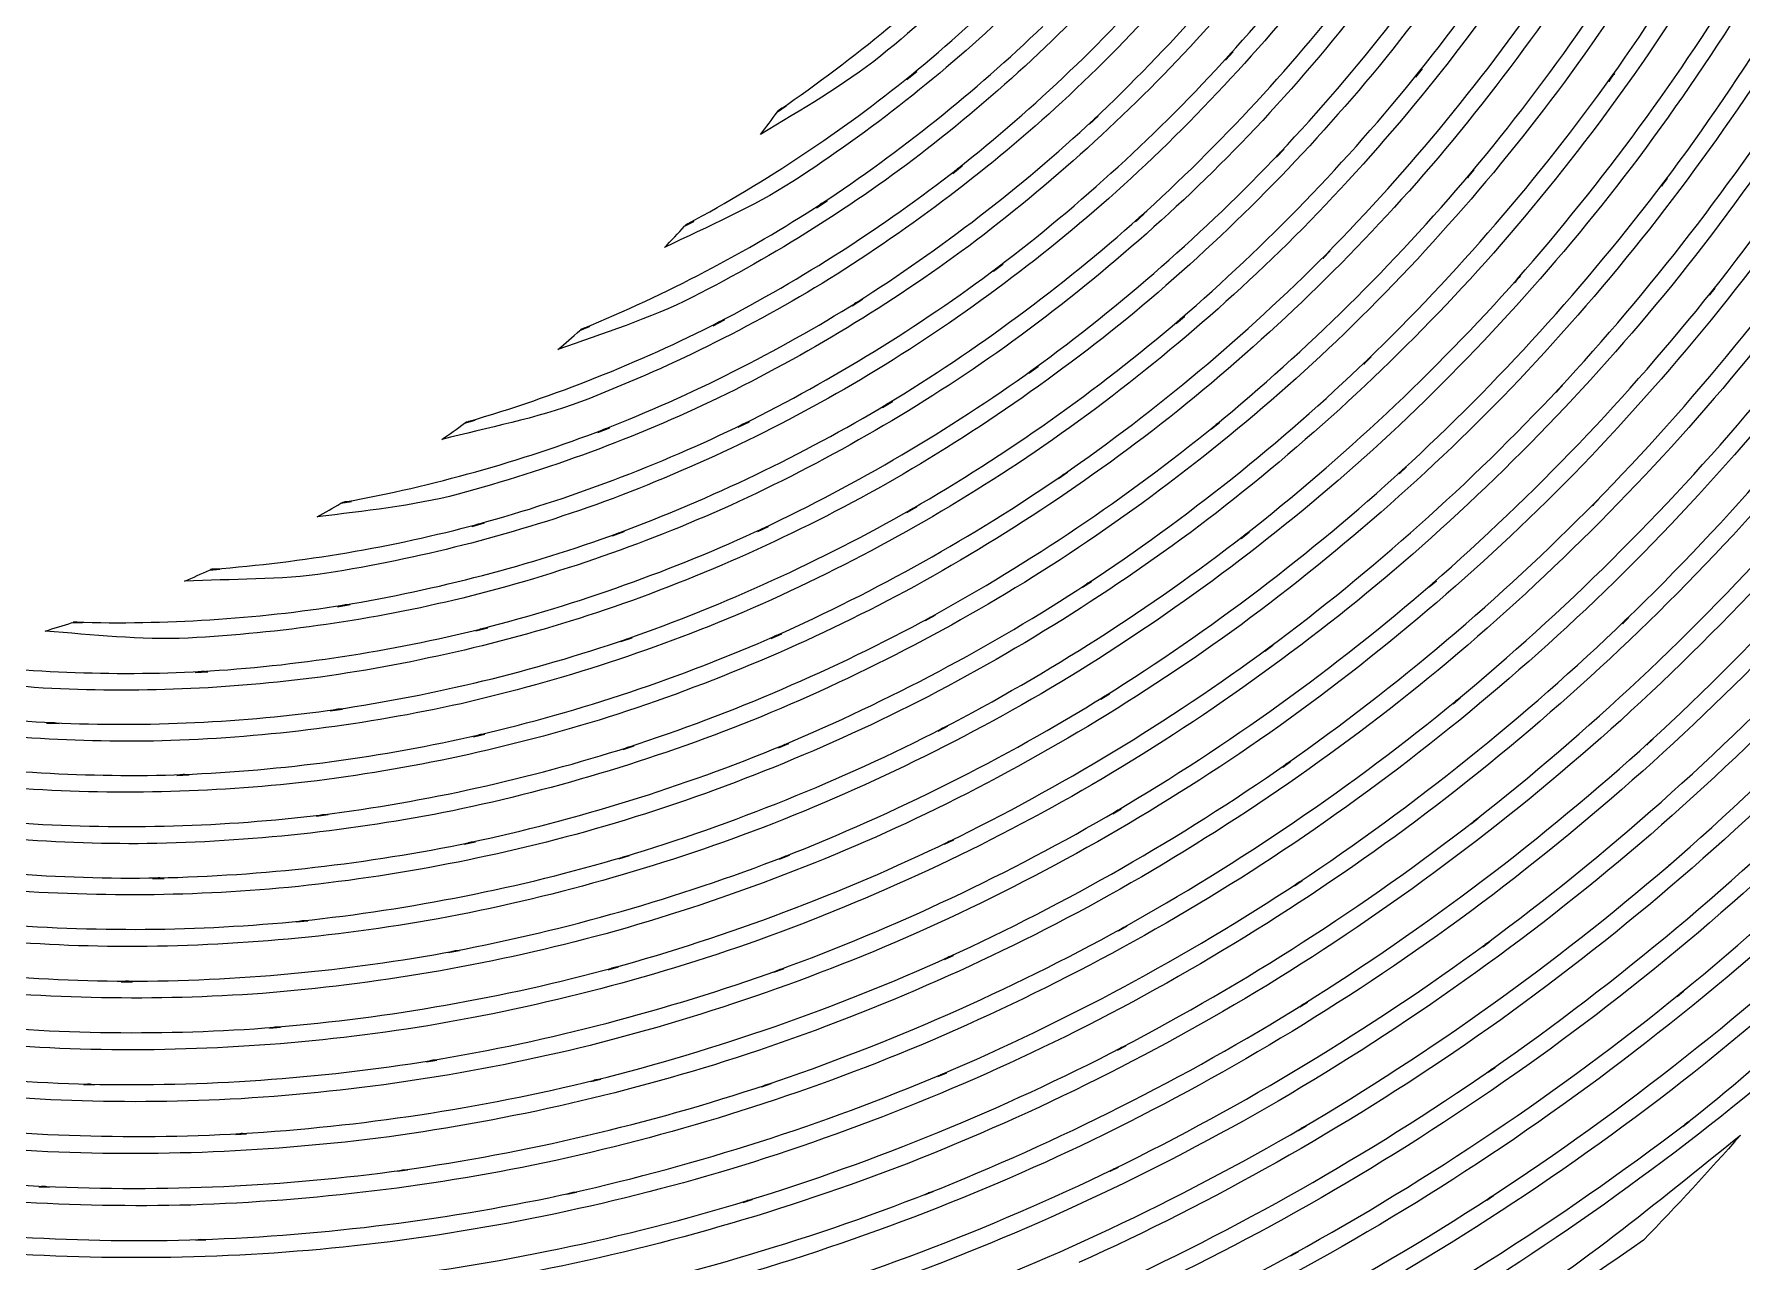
# Model space of a CAD drawing. Extents: x 1 to 151, y 102 to 252.
# Drawn here: x 86.25 to 129.41, y 127.18 to 158.2 of the extents above; entities that cross this region are included whole.
import ezdxf

# ---------------------------------------------------------------- set-up
doc = ezdxf.new("R2010")
doc.units = 0
doc.layers.add('Ebene_1', color=7, linetype='CONTINUOUS')

msp = doc.modelspace()

# ---------------------------------------------------------------- linework, layer by layer
at = {"layer": 'Ebene_1', "color": 7}
for p, q in [((116.357931, 157.542766), (116.551423, 157.756423)), ((116.444013, 157.658319), (116.444013, 157.658319)), ((108.303277, 157.054569), (108.553385, 157.258533)), ((108.41922, 157.169348), (108.41922, 157.169348)), ((121.165439, 157.117388), (121.333342, 157.326782)), ((121.239501, 157.229838), (121.239501, 157.229838)), ((126.044684, 157.005325), (126.190096, 157.209289)), ((126.108667, 157.114674), (126.108667, 157.114674)), ((105.031704, 156.234448), (105.255834, 156.386062)), ((112.920395, 155.92346), (113.139092, 156.128201)), ((113.021213, 156.037463), (113.021213, 156.037463)), ((117.649187, 155.094417), (117.839968, 155.296055)), ((117.734882, 155.203767), (117.734882, 155.203767)), ((109.46192, 154.682998), (109.705823, 154.87533)), ((109.577086, 154.792738), (109.577086, 154.792738)), ((122.473757, 154.572098), (122.640883, 154.770246)), ((122.547432, 154.677958), (122.547432, 154.677958)), ((127.379371, 154.361931), (127.524782, 154.555426)), ((127.444127, 154.466628), (127.444127, 154.466628)), ((106.017015, 153.814794), (106.287288, 153.992003)), ((106.145754, 153.917941), (106.145754, 153.917941)), ((114.078649, 153.458825), (114.293469, 153.651157)), ((102.687279, 153.346762), (102.916835, 153.469295)), ((114.176366, 153.564686), (114.176366, 153.564686)), ((110.491048, 152.207897), (110.729911, 152.388596)), ((118.815197, 152.532844), (119.004038, 152.723623)), ((118.900892, 152.637152), (118.900892, 152.637152)), ((110.603112, 152.310654), (110.603112, 152.310654)), ((123.656441, 151.912032), (123.822405, 152.099323)), ((123.730504, 152.012852), (123.730504, 152.012852)), ((106.921284, 151.335426), (107.184577, 151.501)), ((128.586484, 151.601433), (128.732282, 151.784846)), ((128.65124, 151.700311), (128.65124, 151.700311)), ((107.045369, 151.430814), (107.045369, 151.430814)), ((115.106613, 150.888333), (115.318331, 151.069806)), ((100.035742, 150.711124), (100.285077, 150.812331)), ((103.405032, 150.832494), (103.691978, 150.979845)), ((103.541914, 150.920128), (103.541914, 150.920128)), ((115.203941, 150.988764), (115.203941, 150.988764)), ((111.385621, 149.635465), (111.618667, 149.804529)), ((119.850528, 149.864632), (120.037043, 150.044557)), ((119.936612, 149.964289), (119.936612, 149.964289)), ((111.496134, 149.732406), (111.496134, 149.732406)), ((107.686344, 148.766484), (107.942656, 148.921202)), ((124.706895, 149.143392), (124.872085, 149.320598)), ((124.781347, 149.239556), (124.781347, 149.239556)), ((107.808877, 148.856833), (107.808877, 148.856833)), ((97.125954, 148.369025), (97.390411, 148.445027)), ((100.494857, 148.139079), (100.795763, 148.255796)), ((100.640656, 148.212368), (100.640656, 148.212368)), ((104.044457, 148.271695), (104.324034, 148.408963)), ((104.177459, 148.353513), (104.177459, 148.353513)), ((115.99886, 148.219347), (116.20709, 148.389574)), ((116.094637, 148.313962), (116.094637, 148.313962)), ((120.748591, 147.095605), (120.933169, 147.264669)), ((120.833512, 147.189056), (120.833512, 147.189056)), ((112.139049, 146.971906), (112.367829, 147.129727)), ((112.246072, 147.061481), (112.246072, 147.061481)), ((93.999406, 146.346444), (94.264639, 146.393751)), ((125.61892, 146.271605), (125.78333, 146.438731)), ((125.692982, 146.36234), (125.692982, 146.36234)), ((108.30638, 146.114171), (108.556875, 146.258419)), ((108.426586, 146.199093), (108.426586, 146.199093)), ((97.320225, 145.764795), (97.631213, 145.849327)), ((97.473006, 145.822572), (97.473006, 145.822572)), ((100.864009, 145.525544), (101.155608, 145.632567)), ((101.004767, 145.593016), (101.004767, 145.593016)), ((104.537304, 145.636833), (104.808354, 145.763632)), ((104.667206, 145.713222), (104.667206, 145.713222)), ((116.749572, 145.457684), (116.953925, 145.617058)), ((116.845352, 145.547646), (116.845352, 145.547646)), ((90.682466, 144.661605), (90.940717, 144.680217)), ((112.747063, 144.224205), (112.971579, 144.371556)), ((112.852536, 144.30835), (112.852536, 144.30835)), ((121.503958, 144.232348), (121.686983, 144.391332)), ((121.587716, 144.319983), (121.587716, 144.319983)), ((93.914098, 143.734845), (94.232065, 143.786418)), ((94.071918, 143.776336), (94.071918, 143.776336)), ((87.207318, 143.331959), (87.457037, 143.323426)), ((108.777515, 143.386632), (109.022194, 143.520024)), ((108.893455, 143.464574), (108.893455, 143.464574)), ((126.387857, 143.303651), (126.551107, 143.461084)), ((126.462696, 143.390122), (126.462696, 143.390122)), ((97.41329, 143.126831), (97.714971, 143.202833)), ((97.560251, 143.179178), (97.560251, 143.179178)), ((101.078055, 142.853457), (101.361122, 142.951172)), ((101.214937, 142.915887), (101.214937, 142.915887)), ((104.8766, 142.934499), (105.140668, 143.051216)), ((105.002623, 143.005072), (105.002623, 143.005072)), ((117.353322, 142.609939), (117.55496, 142.75923)), ((117.447936, 142.694474), (117.447936, 142.694474)), ((90.314091, 142.072885), (90.636709, 142.090724)), ((90.474625, 142.097314), (90.474625, 142.097314)), ((93.731462, 141.101923), (94.03857, 141.146127)), ((93.883853, 141.138761), (93.883853, 141.138761)), ((113.205401, 141.398952), (113.425265, 141.535831)), ((113.308935, 141.477667), (113.308935, 141.477667)), ((122.111198, 141.281069), (122.291897, 141.429971)), ((122.194567, 141.363664), (122.194567, 141.363664)), ((86.560914, 140.795588), (86.882758, 140.779689)), ((86.722998, 140.803344), (86.722998, 140.803344)), ((109.095482, 140.590461), (109.333958, 140.713383)), ((97.34737, 140.446986), (97.638969, 140.514846)), ((97.491229, 140.49507), (97.491229, 140.49507)), ((105.060399, 140.172449), (105.317487, 140.279473)), ((109.208709, 140.662973), (109.208709, 140.662973)), ((127.006343, 140.245738), (127.168816, 140.393863)), ((127.080792, 140.327167), (127.080792, 140.327167)), ((101.133506, 140.130572), (101.408043, 140.218983)), ((101.266121, 140.187572), (101.266121, 140.187572)), ((105.183709, 140.237982), (105.183709, 140.237982)), ((89.857689, 139.473311), (90.167903, 139.484944)), ((90.01202, 139.493861), (90.01202, 139.493861)), ((117.805457, 139.683479), (118.003605, 139.822297)), ((117.898519, 139.762194), (117.898519, 139.762194)), ((113.507857, 138.503897), (113.723843, 138.630696)), ((113.608677, 138.576409), (113.608677, 138.576409)), ((93.385186, 138.443794), (93.682215, 138.480631)), ((93.532537, 138.476365), (93.532537, 138.476365)), ((122.565271, 138.249135), (122.744417, 138.38873)), ((122.648252, 138.32669), (122.648252, 138.32669)), ((97.117811, 137.733409), (97.400494, 137.792736)), ((97.256243, 137.77645), (97.256243, 137.77645)), ((109.25524, 137.73302), (109.489062, 137.846249)), ((109.365366, 137.799716), (109.365366, 137.799716)), ((101.027645, 137.364645), (101.294429, 137.444137)), ((101.157158, 137.416605), (101.157158, 137.416605)), ((105.084441, 137.358439), (105.334549, 137.45577)), ((105.20465, 137.418545), (105.20465, 137.418545)), ((89.235326, 136.865592), (89.534682, 136.871019)), ((89.38423, 136.882654), (89.38423, 136.882654)), ((127.470495, 137.105231), (127.632195, 137.244439)), ((127.54456, 137.18162), (127.54456, 137.18162)), ((118.100933, 136.684893), (118.295978, 136.814018)), ((118.192834, 136.758568), (118.192834, 136.758568)), ((92.87295, 135.768605), (93.160673, 135.798463)), ((93.017198, 135.797292), (93.017198, 135.797299)), ((113.651331, 135.545638), (113.863052, 135.663131)), ((113.752149, 135.614274), (113.752149, 135.614274)), ((122.860746, 135.143526), (123.038342, 135.273817)), ((122.941791, 135.215651), (122.941791, 135.215651)), ((96.723068, 134.993462), (96.996829, 135.044648)), ((96.857234, 135.031852), (96.857234, 135.031852)), ((109.254077, 134.821682), (109.482083, 134.925602)), ((109.363816, 134.884501), (109.363816, 134.884501)), ((88.446614, 134.258649), (88.73511, 134.258267)), ((88.592415, 134.272226), (88.592415, 134.272219)), ((100.756598, 134.563431), (101.016013, 134.634393)), ((100.883397, 134.611127), (100.883397, 134.611127)), ((104.944846, 134.499838), (105.188362, 134.587859)), ((105.061952, 134.554901), (105.061952, 134.554901)), ((127.77489, 133.888332), (127.935427, 134.01901)), ((127.849342, 133.961233), (127.849342, 133.961233)), ((118.235099, 133.621938), (118.42782, 133.742144)), ((118.326226, 133.69096), (118.326226, 133.69096)), ((92.194361, 133.08527), (92.472001, 133.107762)), ((92.332793, 133.109696), (92.332793, 133.109701)), ((113.631556, 132.532706), (113.839784, 132.64128)), ((113.731599, 132.597076), (113.731599, 132.597076)), ((96.161196, 132.235678), (96.425653, 132.279108)), ((96.292648, 132.269802), (96.292648, 132.269802)), ((122.994138, 131.971223), (123.169408, 132.09298)), ((87.491161, 131.661012), (87.769188, 131.654419)), ((87.631533, 131.670705), (87.631533, 131.670705)), ((100.319198, 131.735074), (100.570859, 131.797504)), ((100.442897, 131.778115), (100.442897, 131.778115)), ((104.639288, 131.604786), (104.8766, 131.684277)), ((104.75523, 131.655969), (104.75523, 131.655969)), ((109.087726, 131.865363), (109.31069, 131.959591)), ((109.19281, 131.921977), (109.19281, 131.921977)), ((123.076733, 132.040246), (123.076733, 132.040246)), ((91.347482, 130.401551), (91.615429, 130.417061)), ((91.48165, 130.421714), (91.48165, 130.421714)), ((118.204854, 130.502369), (118.394859, 130.613658)), ((118.294815, 130.566739), (118.294815, 130.566739)), ((127.914488, 130.603576), (128.074245, 130.72611)), ((127.988937, 130.672211), (127.988937, 130.672211)), ((95.429872, 129.468976), (95.687347, 129.504651)), ((95.556672, 129.498834), (95.556672, 129.498834)), ((113.44504, 129.472466), (113.649781, 129.572121)), ((113.543145, 129.531794), (113.543145, 129.531794)), ((86.367806, 129.080436), (86.636139, 129.067639)), ((86.502361, 129.08664), (86.502361, 129.08664)), ((99.712348, 128.887716), (99.957413, 128.942003)), ((99.832941, 128.926105), (99.832941, 128.926105)), ((104.163887, 128.681813), (104.395772, 128.752774)), ((104.276727, 128.727957), (104.276727, 128.727957)), ((108.753086, 128.870655), (108.971397, 128.956739)), ((108.858944, 128.923779), (108.858944, 128.923779)), ((122.960403, 128.740366), (123.13412, 128.853981)), ((123.042996, 128.80551), (123.042996, 128.80551)), ((90.33115, 127.725973), (90.590565, 127.734892)), ((90.462216, 127.742647), (90.462216, 127.742647)), ((118.005542, 127.333555), (118.192834, 127.436313)), ((118.09434, 127.393271), (118.09434, 127.393271))]:
    msp.add_line(p, q, dxfattribs=at)
for points in [[(130.170889, 165.795565), (128.78872, 162.874768), (127.146633, 160.084616), (125.265665, 157.457071)], [(126.108667, 157.114674), (128.009688, 159.79134), (129.666875, 162.632655), (131.060422, 165.605173)], [(125.345157, 165.017322), (123.926083, 162.401533), (122.27399, 159.91989), (120.40891, 157.600929)], [(120.537647, 164.562862), (119.101142, 162.250593), (117.457604, 160.073877), (115.627382, 158.058881)], [(121.239501, 157.229838), (123.126685, 159.597909), (124.796699, 162.130799), (126.22926, 164.798622)], [(116.444013, 157.658311), (118.297236, 159.720984), (119.959588, 161.946924), (121.410894, 164.309643)], [(131.933669, 163.370871), (130.417966, 160.372301), (128.63649, 157.515703), (126.61121, 154.835003)], [(127.444127, 154.466628), (129.490511, 157.195701), (131.288599, 160.101887), (132.816999, 163.151398)], [(112.672613, 162.5523), (111.15185, 160.767897), (109.469633, 159.128525), (107.647956, 157.652892)], [(122.219772, 162.322744), (120.662687, 159.937492), (118.892843, 157.6987), (116.93221, 155.632248)], [(127.064119, 162.686466), (125.517662, 159.995057), (123.732428, 157.448666), (121.729638, 155.076968)], [(122.547432, 154.677958), (124.573753, 157.097393), (126.37854, 159.693717), (127.93969, 162.436358)], [(108.41922, 157.169348), (110.268657, 158.690036), (111.974699, 160.376534), (113.515226, 162.209128)], [(117.415751, 162.277763), (115.867313, 160.19568), (114.132701, 158.259603), (112.232887, 156.492309)], [(113.021213, 156.037463), (114.94778, 157.851468), (116.705932, 159.835977), (118.272713, 161.968326)], [(117.734882, 155.203762), (119.721227, 157.317957), (121.512467, 159.606614), (123.086426, 162.04316)], [(105.10887, 156.306184), (106.983428, 157.587489), (108.735538, 159.038228), (110.342534, 160.642169)], [(133.592529, 160.813562), (131.936141, 157.742204), (130.00825, 154.825673), (127.83228, 152.097771)], [(128.65124, 151.700311), (130.849965, 154.475407), (132.796406, 157.441184), (134.467326, 160.562677)], [(114.205835, 160.367632), (112.56907, 158.517164), (110.766318, 156.82136), (108.820169, 155.299934)], [(128.677996, 160.221445), (126.998215, 157.461546), (125.073827, 154.858474), (122.928992, 152.442493)], [(109.577086, 154.792738), (111.551567, 156.357803), (113.379177, 158.099036), (115.036428, 159.996541)], [(118.968751, 160.003134), (117.298717, 157.853677), (115.436608, 155.86101), (113.405876, 154.048229)], [(123.7972, 159.951561), (122.112473, 157.498903), (120.209696, 155.203388), (118.112566, 153.092387)], [(123.730504, 152.012852), (125.901686, 154.47671), (127.847227, 157.129726), (129.544263, 159.941478)], [(114.176366, 153.564686), (116.235121, 155.422391), (118.121638, 157.462492), (119.811753, 159.660738)], [(118.900892, 152.637139), (121.024841, 154.794825), (122.950428, 157.138762), (124.653385, 159.641723)], [(110.936588, 158.825492), (109.237226, 157.2099), (107.39279, 155.754691), (105.42645, 154.477484)], [(106.145754, 153.917941), (108.143894, 155.236942), (110.016467, 156.735774), (111.740037, 158.397401)], [(115.627382, 158.058881), (113.869805, 156.149699), (111.941334, 154.405499), (109.867133, 152.846158)], [(135.136607, 158.122474), (133.333402, 154.986352), (131.253958, 152.017877), (128.923064, 149.251189)], [(107.647956, 157.652892), (106.69747, 156.896697), (105.640253, 156.296748), (104.605553, 155.662493)], [(110.603112, 152.310647), (112.708397, 153.912519), (114.663387, 155.702026), (116.444013, 157.658311)], [(120.40891, 157.600929), (118.61054, 155.390606), (116.615554, 153.348386), (114.448963, 151.4979)], [(116.444013, 157.658319), (116.411846, 157.622515), (116.390213, 157.578471), (116.357931, 157.542766)], [(116.551423, 157.756423), (116.518834, 157.720377), (116.476722, 157.694256), (116.444013, 157.658319)], [(130.178258, 157.626524), (128.357839, 154.803582), (126.288101, 152.149578), (123.994184, 149.695568)], [(102.761341, 153.404925), (104.759428, 154.482944), (106.653426, 155.742613), (108.41922, 157.169348)], [(108.41922, 157.169348), (108.377121, 157.134733), (108.345524, 157.089011), (108.303277, 157.054569)], [(108.553385, 157.258533), (108.511671, 157.224523), (108.46108, 157.203172), (108.41922, 157.169348)], [(115.203941, 150.988764), (117.399669, 152.883302), (119.419759, 154.971782), (121.239501, 157.229838)], [(125.265665, 157.457071), (123.446658, 154.942064), (121.405192, 152.596501), (119.165736, 150.447443)], [(119.936612, 149.964289), (122.203949, 152.158307), (124.269824, 154.551063), (126.108667, 157.114674)], [(121.239501, 157.229838), (121.211473, 157.194668), (121.193566, 157.152487), (121.165439, 157.117388)], [(121.333342, 157.326782), (121.305158, 157.291609), (121.267781, 157.26493), (121.239501, 157.229838)], [(124.781347, 149.239556), (127.102398, 151.740013), (129.194926, 154.442973), (131.034054, 157.316699)], [(126.108667, 157.114674), (126.084162, 157.080171), (126.069268, 157.03977), (126.044684, 157.005325)], [(126.190096, 157.209289), (126.165873, 157.175348), (126.132968, 157.148552), (126.108667, 157.114674)], [(105.10887, 156.306184), (105.086085, 156.290608), (105.065699, 156.272008), (105.045277, 156.253447)], [(105.045277, 156.253447), (105.052381, 156.263176), (105.059121, 156.273182), (105.066216, 156.282918)], [(105.066216, 156.282918), (105.080312, 156.29088), (105.095384, 156.297152), (105.10887, 156.306184)], [(105.255834, 156.386062), (105.209545, 156.354743), (105.155306, 156.337276), (105.10887, 156.306184)], [(112.232887, 156.492309), (110.411801, 154.823375), (108.441666, 153.325454), (106.347392, 152.015952)], [(104.605553, 155.662493), (104.749699, 155.851553), (104.891282, 156.042444), (105.031704, 156.234448)], [(107.045369, 151.430814), (109.17364, 152.781163), (111.173717, 154.322677), (113.021213, 156.037463)], [(113.021213, 156.037463), (112.984202, 156.002613), (112.957531, 155.958182), (112.920395, 155.92346)], [(113.139092, 156.128201), (113.102794, 156.094257), (113.057638, 156.071269), (113.021213, 156.037463)], [(116.93221, 155.632248), (115.046732, 153.669421), (112.986785, 151.882759), (110.777994, 150.292339)], [(108.820169, 155.299934), (106.961766, 153.871033), (104.975817, 152.617419), (102.887366, 151.55296)], [(111.496134, 149.732401), (113.736828, 151.364327), (115.825016, 153.194916), (117.734882, 155.203762)], [(121.729638, 155.076968), (119.797448, 152.813633), (117.664847, 150.729655), (115.358272, 148.849077)], [(117.734882, 155.203767), (117.703107, 155.169946), (117.681064, 155.128152), (117.649187, 155.094417)], [(117.839968, 155.296055), (117.807881, 155.262099), (117.767072, 155.237627), (117.734882, 155.203767)], [(103.541914, 150.920128), (105.668097, 152.023405), (107.68821, 153.319317), (109.577086, 154.792738)], [(109.577086, 154.792738), (109.53544, 154.759726), (109.503696, 154.715853), (109.46192, 154.682998)], [(109.705823, 154.87533), (109.665653, 154.843741), (109.617376, 154.824167), (109.577086, 154.792738)], [(116.094637, 148.313962), (118.432396, 150.237571), (120.591903, 152.367095), (122.547432, 154.677958)], [(126.61121, 154.835003), (124.651501, 152.264984), (122.465097, 149.876385), (120.078534, 147.697416)], [(122.547432, 154.677958), (122.519773, 154.644931), (122.501499, 154.605059), (122.473757, 154.572098)], [(122.640883, 154.770246), (122.612631, 154.736682), (122.575773, 154.711446), (122.547432, 154.677958)], [(131.560252, 154.909068), (129.591967, 152.028186), (127.370495, 149.329484), (124.921718, 146.844334)], [(125.692982, 146.36234), (128.169957, 148.892545), (130.415701, 151.638223), (132.403641, 154.568222)], [(127.524782, 154.555426), (127.500674, 154.523417), (127.468306, 154.498581), (127.444127, 154.466628)], [(105.42645, 154.477484), (104.398689, 153.82285), (103.275647, 153.345214), (102.181633, 152.810871)], [(120.833512, 147.189056), (123.249946, 149.412553), (125.462565, 151.847782), (127.444127, 154.466628)], [(127.444127, 154.466628), (127.419459, 154.43373), (127.404112, 154.394777), (127.379371, 154.361931)], [(100.125316, 150.765024), (102.22503, 151.628306), (104.240388, 152.683415), (106.145754, 153.917941)], [(106.145754, 153.917941), (106.09976, 153.887578), (106.063141, 153.844963), (106.017015, 153.814794)], [(106.287288, 153.992003), (106.242626, 153.962789), (106.190541, 153.946956), (106.145754, 153.917941)], [(113.405876, 154.048229), (111.457533, 152.332364), (109.356717, 150.79855), (107.129514, 149.464459)], [(114.293469, 153.651157), (114.257263, 153.618692), (114.212679, 153.597028), (114.176366, 153.564686)], [(102.181633, 152.810871), (102.350129, 152.989592), (102.522469, 153.164587), (102.687279, 153.346762)], [(102.761341, 153.404925), (102.741454, 153.394196), (102.723386, 153.380601), (102.705117, 153.367314)], [(102.705117, 153.367314), (102.711629, 153.374523), (102.71761, 153.382202), (102.724117, 153.389416)], [(102.724117, 153.389416), (102.736368, 153.394937), (102.749426, 153.398641), (102.761341, 153.404925)], [(102.916835, 153.469295), (102.867234, 153.442822), (102.811067, 153.431154), (102.761341, 153.404925)], [(107.808877, 148.856833), (110.069672, 150.230075), (112.200954, 151.805375), (114.176366, 153.564686)], [(114.176366, 153.564686), (114.140638, 153.532447), (114.114478, 153.490954), (114.078649, 153.458825)], [(109.867133, 152.846158), (107.882155, 151.376566), (105.76639, 150.093119), (103.546954, 149.009613)], [(118.112566, 153.092387), (116.09364, 151.082963), (113.896835, 149.2609), (111.549258, 147.647392)], [(110.729911, 152.388596), (110.690237, 152.358621), (110.642889, 152.340484), (110.603112, 152.310654)], [(112.246072, 147.061468), (114.627715, 148.716092), (116.855101, 150.581629), (118.900892, 152.637139)], [(122.928992, 152.442493), (120.856742, 150.131227), (118.580661, 148.011921), (116.128372, 146.108355)], [(118.900892, 152.637152), (118.869259, 152.605015), (118.846918, 152.564896), (118.815197, 152.532844)], [(119.004038, 152.723623), (118.972409, 152.691665), (118.932608, 152.669018), (118.900892, 152.637152)], [(106.347392, 152.015952), (104.350598, 150.789748), (102.245101, 149.750891), (100.057457, 148.910732)], [(104.177459, 148.353505), (106.435612, 149.474175), (108.586252, 150.798235), (110.603112, 152.310647)], [(110.603112, 152.310654), (110.56269, 152.279898), (110.531579, 152.238514), (110.491048, 152.207897)], [(116.845352, 145.547646), (119.329365, 147.492441), (121.633644, 149.655847), (123.730504, 152.012852)], [(127.83228, 152.097771), (125.726488, 149.48031), (123.390605, 147.057212), (120.852514, 144.856263)], [(123.730504, 152.012852), (123.702878, 151.9815), (123.684141, 151.94332), (123.656441, 151.912032)], [(123.822405, 152.099323), (123.794463, 152.067762), (123.758519, 152.044337), (123.730504, 152.012852)], [(132.81506, 152.072179), (130.693692, 149.14118), (128.315322, 146.405999), (125.707328, 143.898095)], [(102.887366, 151.55296), (101.79658, 151.009212), (100.634096, 150.640445), (99.485892, 150.234949)], [(107.184577, 151.501), (107.140493, 151.47326), (107.089558, 151.458379), (107.045369, 151.430814)], [(114.448963, 151.4979), (112.368995, 149.743229), (110.133866, 148.181726), (107.771265, 146.831148)], [(121.587716, 144.319983), (124.157556, 146.564512), (126.52161, 149.034311), (128.65124, 151.700311)], [(126.462696, 143.390122), (129.099606, 145.941875), (131.503992, 148.723176), (133.646816, 151.702251)], [(128.65124, 151.700311), (128.626723, 151.669369), (128.611063, 151.632322), (128.586484, 151.601433)], [(128.732282, 151.784846), (128.707933, 151.754232), (128.675651, 151.730872), (128.65124, 151.700311)], [(100.640656, 148.212368), (102.869772, 149.087219), (105.01366, 150.163549), (107.045369, 151.430814)], [(107.045369, 151.430814), (107.001221, 151.402804), (106.965541, 151.363271), (106.921284, 151.335426)], [(115.318331, 151.069806), (115.282786, 151.039319), (115.239577, 151.019141), (115.203941, 150.988764)], [(97.225611, 148.414393), (99.403903, 149.053336), (101.5181, 149.891703), (103.541914, 150.920128)], [(99.485892, 150.234949), (99.669663, 150.393157), (99.855265, 150.549259), (100.035742, 150.711124)], [(100.125316, 150.765024), (100.101257, 150.75513), (100.07876, 150.742082), (100.056294, 150.72896)], [(100.056294, 150.72896), (100.065295, 150.737044), (100.074835, 150.744523), (100.083826, 150.752615)], [(100.083826, 150.752615), (100.097502, 150.75722), (100.111884, 150.759648), (100.125316, 150.765024)], [(100.285077, 150.812331), (100.233488, 150.791397), (100.176999, 150.785706), (100.125316, 150.765024)], [(103.541914, 150.920128), (103.493721, 150.895122), (103.453332, 150.857302), (103.405032, 150.832494)], [(103.691978, 150.979845), (103.643979, 150.955187), (103.590015, 150.944572), (103.541914, 150.920128)], [(108.426586, 146.199093), (110.82563, 147.587893), (113.094315, 149.190503), (115.203941, 150.988764)], [(115.203941, 150.988764), (115.168572, 150.958247), (115.142074, 150.918749), (115.106613, 150.888333)], [(110.777994, 150.292339), (108.661346, 148.789806), (106.411911, 147.484084), (104.058029, 146.389871)], [(119.165736, 150.447443), (117.007191, 148.39756), (114.668177, 146.547442), (112.17705, 144.917917)], [(111.618667, 149.804529), (111.580185, 149.776687), (111.534706, 149.760119), (111.496134, 149.732406)], [(112.852536, 144.30835), (115.378852, 145.977254), (117.749956, 147.869949), (119.936612, 149.964289)], [(119.936612, 149.964289), (119.905003, 149.9337), (119.882216, 149.895144), (119.850528, 149.864632)], [(120.037043, 150.044557), (120.006106, 150.014773), (119.967626, 149.993992), (119.936612, 149.964289)], [(107.129514, 149.464459), (105.002256, 148.211143), (102.764694, 147.155963), (100.444834, 146.310769)], [(104.667206, 145.713217), (107.060889, 146.843229), (109.346543, 148.187906), (111.496134, 149.732401)], [(111.496134, 149.732406), (111.456438, 149.703495), (111.425412, 149.664249), (111.385621, 149.635465)], [(123.994184, 149.695568), (121.776179, 147.343937), (119.351617, 145.196465), (116.749572, 143.278446)], [(100.057457, 148.910732), (98.919753, 148.485339), (97.723885, 148.260128), (96.548572, 147.95838)], [(103.546954, 149.009613), (101.431873, 147.998161), (99.228231, 147.184411), (96.963481, 146.577163)], [(107.942656, 148.921202), (107.90018, 148.8956), (107.851444, 148.882279), (107.808877, 148.856833)], [(117.447936, 142.694474), (120.083095, 144.652844), (122.537266, 146.842916), (124.781347, 149.239556)], [(128.923064, 149.251189), (126.664682, 146.591973), (124.173175, 144.140613), (121.477977, 141.92476)], [(124.781347, 149.239556), (124.753711, 149.209785), (124.734595, 149.173105), (124.706895, 149.143392)], [(124.872085, 149.320598), (124.844372, 149.290872), (124.809123, 149.269221), (124.781347, 149.239556)], [(133.936475, 149.120513), (131.656633, 146.147812), (129.116014, 143.384716), (126.34559, 140.862671)], [(101.004767, 145.593016), (103.367711, 146.471445), (105.64516, 147.563319), (107.808877, 148.856833)], [(107.808877, 148.856833), (107.765413, 148.830431), (107.729904, 148.792733), (107.686344, 148.766484)], [(115.358272, 148.849077), (113.13994, 147.061669), (110.76475, 145.478947), (108.261399, 144.119508)], [(122.194567, 141.363664), (124.922042, 143.621017), (127.442401, 146.117236), (129.725736, 148.823098)], [(127.080784, 140.327167), (129.882604, 142.892001), (132.450549, 145.700839), (134.753875, 148.721504)], [(94.0979, 146.380565), (96.330908, 146.788425), (98.520662, 147.401199), (100.640656, 148.212368)], [(96.548572, 147.95838), (96.742648, 148.093121), (96.934712, 148.23055), (97.125954, 148.369025)], [(97.225611, 148.414393), (97.19782, 148.406242), (97.171362, 148.394487), (97.144956, 148.382595)], [(97.144956, 148.382595), (97.155609, 148.39032), (97.166496, 148.397738), (97.177141, 148.405473)], [(97.177141, 148.405473), (97.193289, 148.408482), (97.209768, 148.409907), (97.225611, 148.414393)], [(97.390411, 148.445027), (97.336593, 148.42951), (97.279496, 148.429647), (97.225611, 148.414393)], [(97.473006, 145.822564), (99.780553, 146.45937), (102.024813, 147.305971), (104.177459, 148.353505)], [(100.640656, 148.212368), (100.589909, 148.19245), (100.545692, 148.158786), (100.494857, 148.139079)], [(100.795763, 148.255796), (100.745584, 148.236343), (100.690915, 148.231596), (100.640656, 148.212368)], [(104.177459, 148.353513), (104.130732, 148.330324), (104.091275, 148.294711), (104.044457, 148.271695)], [(104.324034, 148.408963), (104.277047, 148.385866), (104.224535, 148.376422), (104.177459, 148.353513)], [(108.893455, 143.464574), (111.435166, 144.860937), (113.845175, 146.483804), (116.094637, 148.313962)], [(116.094637, 148.313962), (116.05991, 148.285387), (116.033666, 148.247831), (115.99886, 148.219347)], [(116.20709, 148.389574), (116.172057, 148.36091), (116.129749, 148.342527), (116.094637, 148.313962)], [(111.549258, 147.647392), (109.296499, 146.119417), (106.909872, 144.799428), (104.418261, 143.70305)], [(120.078534, 147.697416), (117.776022, 145.61578), (115.290899, 143.745948), (112.653225, 142.109336)], [(113.308935, 141.477667), (115.983162, 143.152469), (118.501508, 145.063455), (120.833512, 147.189056)], [(120.833512, 147.189056), (120.802478, 147.160499), (120.779693, 147.124091), (120.748591, 147.095605)], [(120.933169, 147.264669), (120.902351, 147.236447), (120.864393, 147.217204), (120.833512, 147.189056)], [(107.771265, 146.831148), (105.508981, 145.558092), (103.135105, 144.494433), (100.679433, 143.652253)], [(105.002623, 143.005059), (107.534941, 144.135791), (109.959125, 145.492863), (112.246072, 147.061468)], [(112.246072, 147.061481), (112.207786, 147.034883), (112.177414, 146.998397), (112.139049, 146.971906)], [(112.367829, 147.129727), (112.329456, 147.103236), (112.284521, 147.087854), (112.246072, 147.061481)], [(124.921718, 146.844334), (122.553233, 144.460619), (119.975912, 142.294388), (117.220706, 140.370211)], [(96.963481, 146.577163), (95.795379, 146.275161), (94.593735, 146.157004), (93.398372, 146.000945)], [(93.398372, 146.000945), (93.601074, 146.112407), (93.799132, 146.231173), (93.999406, 146.346444)], [(94.0979, 146.380565), (94.071832, 146.375805), (94.046667, 146.367543), (94.021511, 146.35924)], [(94.021511, 146.35924), (94.031843, 146.365196), (94.042205, 146.371109), (94.052529, 146.377075)], [(94.052529, 146.377075), (94.067591, 146.378832), (94.08292, 146.377966), (94.0979, 146.380565)], [(94.264639, 146.393751), (94.209617, 146.383963), (94.15296, 146.390083), (94.0979, 146.380565)], [(104.058029, 146.389871), (101.810936, 145.365552), (99.474967, 144.549631), (97.079036, 143.951608)], [(117.898519, 139.762194), (120.688541, 141.725304), (123.296843, 143.933932), (125.692982, 146.36234)], [(125.692982, 146.36234), (125.665613, 146.334383), (125.646344, 146.299508), (125.61892, 146.271605)], [(125.78333, 146.438731), (125.755631, 146.410541), (125.72074, 146.390472), (125.692982, 146.36234)], [(100.444834, 146.310769), (98.235717, 145.526154), (95.959688, 144.947154), (93.644214, 144.580174)], [(101.214937, 142.915887), (103.713602, 143.789198), (106.127236, 144.887931), (108.426586, 146.199093)], [(108.426586, 146.199093), (108.384042, 146.174463), (108.349009, 146.138666), (108.30638, 146.114171)], [(108.556875, 146.258419), (108.515407, 146.234594), (108.468131, 146.22278), (108.426586, 146.199093)], [(116.128372, 146.108355), (113.767582, 144.295391), (111.247676, 142.699234), (108.599919, 141.339235)], [(129.8727, 146.296033), (127.456941, 143.603912), (124.805763, 141.133021), (121.951051, 138.911826)], [(134.919073, 146.063374), (132.474501, 143.055195), (129.766924, 140.270923), (126.828357, 137.742716)], [(90.774754, 144.684473), (93.037804, 144.856833), (95.2799, 145.23747), (97.473006, 145.822564)], [(94.071918, 143.776336), (96.43389, 144.168546), (98.754113, 144.776196), (101.004767, 145.593016)], [(97.473006, 145.822572), (97.420409, 145.808058), (97.372886, 145.779091), (97.320225, 145.764795)], [(97.631213, 145.849327), (97.579474, 145.835284), (97.524798, 145.836389), (97.473006, 145.822572)], [(97.560251, 143.179173), (100.001524, 143.805797), (102.380417, 144.653561), (104.667206, 145.713217)], [(101.004767, 145.593016), (100.955892, 145.574846), (100.912958, 145.54353), (100.864009, 145.525544)], [(101.155608, 145.632567), (101.106705, 145.614599), (101.053739, 145.610788), (101.004767, 145.593016)], [(104.667206, 145.713222), (104.621683, 145.691731), (104.582906, 145.658167), (104.537304, 145.636833)], [(104.808354, 145.763632), (104.763002, 145.742416), (104.712632, 145.73427), (104.667206, 145.713222)], [(109.208709, 140.662973), (111.895849, 142.05875), (114.451725, 143.693003), (116.845352, 145.547646)], [(116.845352, 145.547646), (116.810792, 145.52059), (116.784202, 145.484659), (116.749572, 145.457684)], [(116.953925, 145.617058), (116.919964, 145.590603), (116.879377, 145.574011), (116.845352, 145.547646)], [(122.648252, 138.32669), (125.537399, 140.588501), (128.219163, 143.103446), (130.661413, 145.841961)], [(127.544555, 137.18162), (130.51579, 139.751592), (133.252681, 142.580539), (135.722516, 145.63567)], [(90.051184, 144.380475), (90.26393, 144.469897), (90.471845, 144.568195), (90.682466, 144.661605)], [(90.708447, 144.673238), (90.717542, 144.67728), (90.726499, 144.681595), (90.735589, 144.685644)], [(90.774754, 144.684481), (90.752354, 144.682776), (90.730419, 144.677888), (90.708447, 144.673238)], [(90.735589, 144.685644), (90.748645, 144.685059), (90.761693, 144.683608), (90.774754, 144.684473)], [(90.940717, 144.680217), (90.885386, 144.676262), (90.830097, 144.688169), (90.774754, 144.684481)], [(112.17705, 144.917917), (109.783428, 143.371663), (107.255292, 142.045348), (104.622612, 140.954959)], [(120.852514, 144.856263), (118.401154, 142.749483), (115.765501, 140.867441), (112.977395, 139.23212)], [(93.644214, 144.580174), (92.455229, 144.402542), (91.2509, 144.435931), (90.051184, 144.380475)], [(105.183709, 140.237982), (107.857701, 141.361226), (110.423965, 142.723016), (112.852536, 144.30835)], [(112.852536, 144.30835), (112.814932, 144.283509), (112.784735, 144.248947), (112.747063, 144.224205)], [(112.971579, 144.371556), (112.933945, 144.346837), (112.890237, 144.332962), (112.852536, 144.30835)], [(113.608677, 138.576409), (116.434613, 140.24848), (119.105049, 142.170696), (121.587716, 144.319983)], [(121.587716, 144.319983), (121.557221, 144.29335), (121.534511, 144.25892), (121.503958, 144.232348)], [(121.686983, 144.391332), (121.656171, 144.364536), (121.618587, 144.34671), (121.587716, 144.319983)], [(87.291074, 143.345531), (89.56009, 143.280233), (91.829568, 143.423939), (94.071918, 143.776336)], [(97.079036, 143.951608), (94.800467, 143.402284), (92.476562, 143.064951), (90.136105, 142.941866)], [(94.071918, 143.776336), (94.01814, 143.767406), (93.967921, 143.743553), (93.914098, 143.734845)], [(94.232065, 143.786418), (94.17914, 143.777866), (94.124876, 143.784662), (94.071918, 143.776336)], [(108.261399, 144.119508), (105.861004, 142.835171), (103.349221, 141.772194), (100.756209, 140.942163)], [(125.707328, 143.898095), (123.183161, 141.489557), (120.4488, 139.311637), (117.536734, 137.38985)], [(86.526403, 143.119075), (86.75449, 143.187639), (86.98118, 143.258971), (87.207318, 143.331959)], [(87.237563, 143.342041), (87.245118, 143.344485), (87.2525, 143.347343), (87.260052, 143.349795)], [(87.291074, 143.345531), (87.273166, 143.34604), (87.255381, 143.343724), (87.237563, 143.342041)], [(87.260052, 143.349795), (87.270466, 143.349006), (87.280619, 143.345931), (87.291074, 143.345531)], [(87.457037, 143.323426), (87.401121, 143.325285), (87.346974, 143.343395), (87.291074, 143.345531)], [(100.679433, 143.652253), (98.337937, 142.868715), (95.929539, 142.301751), (93.484456, 141.957332)], [(104.418261, 143.70305), (102.036229, 142.673835), (99.565404, 141.864324), (97.036382, 141.283785)], [(101.266121, 140.187572), (103.902507, 141.047137), (106.455301, 142.143862), (108.893455, 143.464574)], [(108.893455, 143.464574), (108.852555, 143.442103), (108.818484, 143.408984), (108.777515, 143.386632)], [(109.022194, 143.520024), (108.98109, 143.497596), (108.934625, 143.486875), (108.893455, 143.464574)], [(118.192834, 136.758568), (121.141303, 138.718623), (123.909189, 140.937609), (126.462696, 143.390122)], [(126.462696, 143.390122), (126.435248, 143.363561), (126.415355, 143.330164), (126.387857, 143.303651)], [(126.551107, 143.461084), (126.523845, 143.434803), (126.490003, 143.416351), (126.462696, 143.390122)], [(90.136105, 142.941866), (88.929799, 142.889224), (87.729008, 143.023496), (86.526403, 143.119075)], [(90.474625, 142.097309), (92.864784, 142.240317), (95.23638, 142.601959), (97.560251, 143.179173)], [(93.883853, 141.138761), (96.376767, 141.506757), (98.830385, 142.101132), (101.214937, 142.915887)], [(97.560251, 143.179178), (97.509775, 143.166222), (97.463819, 143.139597), (97.41329, 143.126831)], [(97.491229, 140.495057), (100.066178, 141.102371), (102.57998, 141.942097), (105.002623, 143.005059)], [(97.714971, 143.202833), (97.664271, 143.190024), (97.610997, 143.191783), (97.560251, 143.179178)], [(101.214937, 142.915887), (101.167495, 142.899306), (101.125556, 142.869876), (101.078055, 142.853457)], [(101.361122, 142.951172), (101.313639, 142.934757), (101.262473, 142.93213), (101.214937, 142.915887)], [(105.002623, 143.005072), (104.958566, 142.985401), (104.920723, 142.954033), (104.8766, 142.934499)], [(105.140668, 143.051216), (105.096204, 143.031529), (105.047148, 143.024608), (105.002623, 143.005072)], [(116.749572, 143.278446), (114.242996, 141.449525), (111.577472, 139.85017), (108.784108, 138.49847)], [(130.681188, 143.246261), (128.102533, 140.527603), (125.286553, 138.044066), (122.267079, 135.825218)], [(135.754706, 142.901928), (133.14104, 139.867589), (130.262482, 137.07188), (127.153691, 134.547145)], [(109.365366, 137.799716), (112.20085, 139.186072), (114.906009, 140.823876), (117.447936, 142.694474)], [(117.447936, 142.694474), (117.413924, 142.669195), (117.387398, 142.635142), (117.353322, 142.609939)], [(117.55496, 142.75923), (117.521367, 142.734384), (117.481587, 142.719236), (117.447936, 142.694474)], [(122.941791, 135.215651), (125.997072, 137.473847), (128.845209, 139.999367), (131.452065, 142.763107)], [(127.849355, 133.961233), (130.991772, 136.526225), (133.900396, 139.364839), (136.540328, 142.444365)], [(86.474829, 141.678529), (85.263864, 141.752476), (84.080207, 142.026904), (82.886065, 142.234972)], [(83.688351, 142.377275), (85.937182, 142.075242), (88.208482, 141.981147), (90.474625, 142.097309)], [(90.474625, 142.097314), (90.420475, 142.094076), (90.368255, 142.075901), (90.314091, 142.072885)], [(90.636709, 142.090724), (90.582598, 142.08771), (90.528749, 142.100088), (90.474625, 142.097314)], [(112.653225, 142.109336), (110.116394, 140.553674), (107.444623, 139.230686), (104.669922, 138.155297)], [(80.002646, 141.790981), (82.207744, 141.255597), (84.457074, 140.924704), (86.722998, 140.803344)], [(93.484456, 141.957332), (91.161379, 141.649302), (88.815141, 141.556454), (86.474829, 141.678529)], [(121.477977, 141.92476), (118.873561, 139.801562), (116.084234, 137.916628), (113.143748, 136.29131)], [(86.722998, 140.803344), (89.115494, 140.695817), (91.512165, 140.807669), (93.883853, 141.138761)], [(97.036382, 141.283785), (94.624652, 140.748793), (92.169772, 140.436527), (89.701034, 140.349659)], [(93.883853, 141.138761), (93.83204, 141.131112), (93.783307, 141.109374), (93.731462, 141.101923)], [(94.03857, 141.146127), (93.987351, 141.138771), (93.935098, 141.145873), (93.883853, 141.138761)], [(108.599919, 141.339235), (106.058251, 140.052032), (103.405714, 138.997913), (100.674003, 138.188645)], [(105.20465, 137.418545), (108.022547, 138.525627), (110.734729, 139.883704), (113.308935, 141.477667)], [(113.308935, 141.477667), (113.272118, 141.454608), (113.24228, 141.421914), (113.205401, 141.398952)], [(113.425265, 141.535831), (113.388384, 141.512863), (113.345872, 141.500538), (113.308935, 141.477667)], [(113.752149, 135.614274), (116.732204, 137.275218), (119.557648, 139.199225), (122.194567, 141.363664)], [(122.194567, 141.363664), (122.16437, 141.338673), (122.141446, 141.306002), (122.111198, 141.281069)], [(122.291897, 141.429971), (122.261542, 141.404951), (122.224972, 141.38862), (122.194567, 141.363664)], [(89.701034, 140.349659), (87.358307, 140.28618), (85.015174, 140.438877), (82.700326, 140.804895)], [(86.722998, 140.803344), (86.668843, 140.805788), (86.615066, 140.792928), (86.560914, 140.795588)], [(86.882758, 140.779689), (86.828866, 140.782339), (86.776875, 140.800458), (86.722998, 140.803344)], [(100.756209, 140.942163), (98.27942, 140.167702), (95.737566, 139.620914), (93.161446, 139.308122)], [(104.622612, 140.954959), (102.10267, 139.92925), (99.494984, 139.135013), (96.831255, 138.580675)], [(109.333958, 140.713383), (109.293877, 140.692704), (109.248846, 140.683538), (109.208709, 140.662973)], [(126.34559, 140.862671), (123.661535, 138.437254), (120.766579, 136.256779), (117.694944, 134.345894)], [(90.01202, 139.493848), (92.530488, 139.599021), (95.033699, 139.933903), (97.491229, 140.495057)], [(97.491229, 140.49507), (97.441913, 140.48344), (97.396732, 140.458449), (97.34737, 140.446986)], [(97.638969, 140.514846), (97.590461, 140.503587), (97.539773, 140.506155), (97.491229, 140.49507)], [(101.157158, 137.416605), (103.933353, 138.254165), (106.627938, 139.340607), (109.208709, 140.662973)], [(105.317487, 140.279473), (105.274293, 140.261477), (105.226956, 140.255846), (105.183709, 140.237982)], [(117.220706, 140.370211), (114.563005, 138.531861), (111.745846, 136.936411), (108.803107, 135.601865)], [(109.208709, 140.662973), (109.168852, 140.642271), (109.135395, 140.611059), (109.095482, 140.590461)], [(118.326218, 133.69096), (121.435992, 135.638552), (124.365543, 137.859173), (127.080784, 140.327167)], [(127.080792, 140.327167), (127.053609, 140.302285), (127.033569, 140.270574), (127.006343, 140.245738)], [(127.168816, 140.393863), (127.141562, 140.369004), (127.108089, 140.35198), (127.080792, 140.327167)], [(82.857757, 139.908756), (85.225133, 139.551986), (87.619256, 139.412544), (90.01202, 139.493848)], [(93.532537, 138.476365), (96.157097, 138.811288), (98.745418, 139.383643), (101.266121, 140.187572)], [(97.256243, 137.77645), (99.967901, 138.355937), (102.620776, 139.179327), (105.183709, 140.237982)], [(101.266121, 140.187572), (101.22028, 140.172628), (101.179397, 140.145374), (101.133506, 140.130572)], [(101.408043, 140.218983), (101.36183, 140.204072), (101.312379, 140.202325), (101.266121, 140.187572)], [(105.183709, 140.237982), (105.140701, 140.219917), (105.103463, 140.190392), (105.060399, 140.172449)], [(131.337288, 140.100327), (128.591743, 137.364574), (125.608178, 134.879123), (122.421796, 132.672301)], [(90.01202, 139.493861), (89.960057, 139.491697), (89.909665, 139.475284), (89.857689, 139.473311)], [(90.167903, 139.484944), (90.115772, 139.482958), (90.064153, 139.495632), (90.01202, 139.493861)], [(109.363816, 134.884501), (112.348718, 136.25221), (115.205234, 137.884192), (117.898519, 139.762194)], [(117.898519, 139.762194), (117.865224, 139.738766), (117.838805, 139.706836), (117.805457, 139.683479)], [(118.003605, 139.822297), (117.970486, 139.799096), (117.931689, 139.785322), (117.898519, 139.762194)], [(123.076733, 132.040246), (126.299214, 134.284847), (129.315532, 136.81159), (132.090327, 139.590804)], [(93.161446, 139.308122), (90.708159, 139.028522), (88.234578, 138.974741), (85.771425, 139.146037)], [(112.977395, 139.23212), (110.292765, 137.674434), (107.473959, 136.362372), (104.553979, 135.310266)], [(136.089346, 139.326347), (133.388555, 136.40918), (130.471428, 133.698802), (127.314228, 131.282165)], [(96.831255, 138.580675), (94.286181, 138.068948), (91.700277, 137.790481), (89.104651, 137.748532)], [(105.061952, 134.554901), (108.025658, 135.636651), (110.88599, 136.982484), (113.608677, 138.576409)], [(121.951051, 138.911826), (119.189765, 136.780757), (116.243205, 134.90083), (113.147238, 133.294277)], [(113.608677, 138.576409), (113.57298, 138.555289), (113.543605, 138.52494), (113.507857, 138.503897)], [(113.723843, 138.630696), (113.687194, 138.609123), (113.645377, 138.597895), (113.608677, 138.576409)], [(89.104651, 137.748532), (86.635045, 137.726794), (84.169479, 137.931731), (81.737118, 138.359649)], [(85.992451, 138.262708), (88.507274, 138.104327), (91.030673, 138.175353), (93.532537, 138.476365)], [(100.674003, 138.188645), (98.060425, 137.431827), (95.384047, 136.914363), (92.676742, 136.641462)], [(93.532537, 138.476365), (93.482535, 138.469986), (93.435217, 138.450002), (93.385186, 138.443794)], [(93.682215, 138.480631), (93.632568, 138.474477), (93.582202, 138.482337), (93.532537, 138.476365)], [(104.669922, 138.155297), (102.008384, 137.140796), (99.260604, 136.369789), (96.460164, 135.850423)], [(108.784108, 138.49847), (106.097141, 137.215415), (103.299607, 136.178745), (100.425835, 135.398677)], [(113.731599, 132.597076), (116.868319, 134.237873), (119.852712, 136.154887), (122.648252, 138.32669)], [(122.648252, 138.32669), (122.618381, 138.303305), (122.595185, 138.272467), (122.565271, 138.249135)], [(122.744417, 138.38873), (122.714276, 138.365223), (122.678436, 138.350139), (122.648252, 138.32669)], [(89.38423, 136.882654), (92.030047, 136.941337), (94.664626, 137.240323), (97.256243, 137.77645)], [(97.256243, 137.77645), (97.208887, 137.76633), (97.165205, 137.74338), (97.117811, 137.733409)], [(97.400494, 137.792736), (97.353036, 137.782756), (97.303731, 137.786273), (97.256243, 137.77645)], [(100.883397, 134.611127), (103.800743, 135.417292), (106.639431, 136.484199), (109.365366, 137.799716)], [(109.365366, 137.799716), (109.326731, 137.780826), (109.293923, 137.751818), (109.25524, 137.73302)], [(109.489062, 137.846249), (109.449353, 137.826957), (109.405124, 137.818903), (109.365366, 137.799716)], [(126.828357, 137.742716), (123.980106, 135.308924), (120.92064, 133.133781), (117.686025, 131.243)], [(81.863917, 137.458096), (84.348055, 137.037896), (86.864874, 136.84491), (89.38423, 136.882654)], [(93.017198, 135.797299), (95.77387, 136.090309), (98.498255, 136.631813), (101.157158, 137.416605)], [(96.857234, 135.031852), (99.70605, 135.574529), (102.499593, 136.372889), (105.20465, 137.418545)], [(101.157158, 137.416605), (101.112534, 137.403142), (101.072313, 137.377978), (101.027645, 137.364645)], [(101.294429, 137.444137), (101.249614, 137.430761), (101.202011, 137.429844), (101.157158, 137.416605)], [(105.20465, 137.418545), (105.162866, 137.402129), (105.12627, 137.374745), (105.084441, 137.358439)], [(105.334549, 137.45577), (105.292491, 137.439374), (105.246752, 137.434818), (105.20465, 137.418545)], [(117.536734, 137.38985), (114.724803, 135.550918), (111.753879, 133.968096), (108.659246, 132.659119)], [(89.38423, 136.882654), (89.334176, 136.881534), (89.285388, 136.866528), (89.235326, 136.865592)], [(89.534682, 136.871019), (89.484274, 136.870077), (89.434635, 136.883407), (89.38423, 136.882654)], [(118.29481, 130.566739), (121.568284, 132.492845), (124.663643, 134.706335), (127.544555, 137.18162)], [(131.837115, 136.869468), (128.920651, 134.12526), (125.765945, 131.645676), (122.410553, 129.460058)], [(127.54456, 137.18162), (127.517683, 137.158372), (127.497411, 137.128435), (127.470495, 137.105231)], [(127.632195, 137.244439), (127.604915, 137.220921), (127.571875, 137.205089), (127.54456, 137.18162)], [(92.676742, 136.641462), (90.092481, 136.398575), (87.491795, 136.392319), (84.90632, 136.621687)], [(109.19281, 131.921977), (112.331294, 133.262484), (115.343231, 134.88093), (118.192834, 136.758568)], [(118.192834, 136.758568), (118.160072, 136.736789), (118.133739, 136.706608), (118.100933, 136.684893)], [(118.295978, 136.814018), (118.263361, 136.79243), (118.225495, 136.780088), (118.192834, 136.758568)], [(113.143748, 136.29131), (110.307269, 134.739953), (107.33734, 133.446795), (104.269747, 132.426846)], [(123.042996, 128.80551), (126.436483, 131.028045), (129.625909, 133.547486), (132.573481, 136.334354)], [(127.988937, 130.672211), (130.157831, 132.340217), (132.085152, 134.28448), (134.015191, 136.221901)], [(88.340367, 135.147405), (85.745543, 135.175983), (83.158935, 135.441708), (80.612212, 135.939997)], [(85.093223, 135.73138), (87.730935, 135.513199), (90.383301, 135.534774), (93.017198, 135.797299)], [(96.460164, 135.850423), (93.78036, 135.370555), (91.062944, 135.135678), (88.340367, 135.147405)], [(93.017198, 135.797299), (92.968349, 135.792107), (92.92182, 135.77364), (92.87295, 135.768605)], [(93.160673, 135.798463), (93.112994, 135.793553), (93.064887, 135.802059), (93.017198, 135.797292)], [(108.803107, 135.601865), (105.970334, 134.333342), (103.029005, 133.322572), (100.014803, 132.581177)], [(104.75523, 131.655969), (107.866361, 132.70416), (110.877643, 134.028474), (113.752149, 135.614274)], [(122.267079, 135.825218), (119.34424, 133.693775), (116.237086, 131.827866), (112.982438, 130.248771)], [(113.752149, 135.614274), (113.716566, 135.594442), (113.68696, 135.565396), (113.651331, 135.545638)], [(113.863052, 135.663131), (113.827652, 135.643501), (113.787592, 135.633826), (113.752149, 135.614274)], [(100.425835, 135.398677), (97.673239, 134.668375), (94.860761, 134.188786), (92.021805, 133.96511)], [(104.553979, 135.310266), (101.749184, 134.316247), (98.860915, 133.577336), (95.923496, 133.101945)], [(113.543145, 129.531794), (116.838838, 131.143364), (119.984004, 133.045538), (122.941791, 135.215651)], [(122.941791, 135.215651), (122.912651, 135.194114), (122.889925, 135.165017), (122.860746, 135.143526)], [(123.038342, 135.273817), (123.008029, 135.251489), (122.972143, 135.237922), (122.941791, 135.215651)], [(80.705277, 135.034952), (83.306049, 134.542181), (85.945505, 134.286348), (88.592415, 134.272219)], [(88.592415, 134.272219), (91.364684, 134.275431), (94.130886, 134.529189), (96.857234, 135.031852)], [(96.857234, 135.031852), (96.811443, 135.023129), (96.768886, 135.002053), (96.723068, 134.993462)], [(96.996829, 135.044648), (96.950804, 135.036016), (96.903283, 135.040341), (96.857234, 135.031852)], [(100.442897, 131.778115), (103.503666, 132.544538), (106.489328, 133.583651), (109.363816, 134.884501)], [(109.363816, 134.884501), (109.32542, 134.866907), (109.292515, 134.839187), (109.254077, 134.821682)], [(109.482083, 134.925602), (109.444023, 134.908271), (109.401916, 134.901741), (109.363816, 134.884501)], [(88.592415, 134.272219), (88.543504, 134.272219), (88.495527, 134.258547), (88.446614, 134.258649)], [(88.73511, 134.258267), (88.687212, 134.258267), (88.640307, 134.271972), (88.592415, 134.272226)], [(92.332793, 133.109701), (95.222515, 133.351786), (98.084095, 133.85393), (100.883397, 134.611127)], [(96.292648, 132.269802), (99.278692, 132.766944), (102.213329, 133.53146), (105.061952, 134.554901)], [(100.883397, 134.611127), (100.839781, 134.599075), (100.800248, 134.575366), (100.756598, 134.563431)], [(101.016013, 134.634393), (100.972628, 134.622526), (100.926812, 134.622864), (100.883397, 134.611127)], [(105.061952, 134.554901), (105.02135, 134.540081), (104.985487, 134.514558), (104.944846, 134.499838)], [(105.188362, 134.587859), (105.147334, 134.572999), (105.103015, 134.569654), (105.061952, 134.554901)], [(117.694944, 134.345894), (114.72517, 132.514738), (111.598059, 130.952796), (108.350197, 129.678369)], [(127.153691, 134.547145), (124.137132, 132.11314), (120.909868, 129.952653), (117.510368, 128.09086)], [(92.021805, 133.96511), (89.30733, 133.767942), (86.58113, 133.818372), (83.875642, 134.114398)], [(118.094353, 127.393271), (121.534305, 129.289112), (124.798793, 131.487206), (127.849355, 133.961233)], [(127.849342, 133.961233), (127.822381, 133.939225), (127.801887, 133.910299), (127.77489, 133.888332)], [(127.935427, 134.01901), (127.908565, 133.997155), (127.876235, 133.983043), (127.849342, 133.961233)], [(87.40973, 132.554035), (84.689583, 132.641843), (81.983467, 132.977038), (79.324057, 133.554468)], [(108.858936, 128.923779), (112.150379, 130.227771), (115.318759, 131.823165), (118.326218, 133.69096)], [(118.326226, 133.69096), (118.293865, 133.670693), (118.2675, 133.642146), (118.235099, 133.621938)], [(118.42782, 133.742144), (118.395579, 133.722037), (118.358502, 133.711005), (118.326226, 133.69096)], [(84.032686, 133.217888), (86.790534, 132.931166), (89.568315, 132.894685), (92.332793, 133.109701)], [(95.923496, 133.101945), (93.107913, 132.662784), (90.258776, 132.479478), (87.40973, 132.554035)], [(92.332793, 133.109701), (92.286002, 133.105781), (92.241167, 133.089055), (92.194361, 133.08527)], [(92.472001, 133.107762), (92.425643, 133.104015), (92.379158, 133.113311), (92.332793, 133.109696)], [(113.147238, 133.294277), (110.157869, 131.758859), (107.037191, 130.494936), (103.822267, 129.516283)], [(131.734358, 133.231847), (128.760639, 130.634058), (125.600155, 128.256013), (122.230241, 126.196628)], [(79.38765, 132.646323), (82.100753, 132.072685), (84.85968, 131.745793), (87.631533, 131.670705)], [(100.014803, 132.581177), (97.121833, 131.885969), (94.172731, 131.453326), (91.202071, 131.287593)], [(108.659246, 132.659119), (105.677325, 131.413445), (102.589686, 130.438057), (99.433155, 129.744289)], [(104.276727, 128.727957), (107.537529, 129.733207), (110.701715, 131.027787), (113.731599, 132.597076)], [(122.421796, 132.672301), (119.335095, 130.549912), (116.065803, 128.707051), (112.652061, 127.164877)], [(113.731599, 132.597076), (113.696391, 132.578659), (113.6668, 132.551054), (113.631556, 132.532706)], [(113.839784, 132.64128), (113.805163, 132.623256), (113.766261, 132.615029), (113.731599, 132.597076)], [(87.631533, 131.670705), (90.53091, 131.60937), (93.429421, 131.80919), (96.292648, 132.269802)], [(104.269747, 132.426846), (101.320825, 131.461991), (98.29163, 130.764745), (95.217765, 130.34261)], [(96.292648, 132.269802), (96.247899, 132.262352), (96.20597, 132.243009), (96.161196, 132.235678)], [(96.425653, 132.279108), (96.381698, 132.271912), (96.33662, 132.276868), (96.292648, 132.269802)], [(123.169408, 132.09298), (123.14015, 132.072672), (123.106023, 132.060503), (123.076733, 132.040246)], [(87.631533, 131.670705), (87.584541, 131.671698), (87.53815, 131.659879), (87.491161, 131.661012)], [(87.769188, 131.654419), (87.722896, 131.655539), (87.677817, 131.66945), (87.631533, 131.670705)], [(91.48165, 130.421714), (94.503372, 130.603844), (97.502408, 131.057639), (100.442897, 131.778115)], [(95.556672, 129.498834), (98.681387, 129.941078), (101.759892, 130.662594), (104.75523, 131.655969)], [(99.832941, 128.926105), (103.036184, 129.643039), (106.168703, 130.645772), (109.19281, 131.921977)], [(100.442897, 131.778115), (100.400459, 131.767491), (100.361664, 131.745595), (100.319198, 131.735074)], [(100.570859, 131.797504), (100.528892, 131.787108), (100.484887, 131.788404), (100.442897, 131.778115)], [(104.75523, 131.655969), (104.715114, 131.642456), (104.679435, 131.618208), (104.639288, 131.604786)], [(104.8766, 131.684277), (104.837118, 131.671079), (104.794741, 131.669073), (104.75523, 131.655969)], [(109.19281, 131.921977), (109.156145, 131.906317), (109.124427, 131.880946), (109.087726, 131.865363)], [(109.31069, 131.959591), (109.272651, 131.943435), (109.230885, 131.938046), (109.19281, 131.921977)], [(113.184463, 126.427348), (116.641889, 128.001028), (119.952422, 129.879351), (123.076733, 132.040246)], [(123.076733, 132.040246), (123.047234, 132.019696), (123.023673, 131.991722), (122.994138, 131.971223)], [(86.313132, 129.976948), (83.469027, 130.132739), (80.645436, 130.54612), (77.875754, 131.210816)], [(91.202071, 131.287593), (88.35555, 131.145096), (85.502437, 131.260776), (82.676672, 131.632704)], [(117.686025, 131.243), (114.555941, 129.428429), (111.270656, 127.897424), (107.868206, 126.666987)], [(127.314228, 131.282165), (124.126197, 128.857056), (120.728935, 126.720215), (117.162543, 124.89684)], [(82.804634, 130.731151), (85.681983, 130.367102), (88.585667, 130.263132), (91.48165, 130.421714)], [(91.48165, 130.421714), (91.436415, 130.418988), (91.392728, 130.404155), (91.347482, 130.401551)], [(91.615429, 130.417061), (91.570784, 130.414492), (91.526298, 130.424159), (91.48165, 130.421714)], [(108.349805, 125.894947), (111.797353, 127.153554), (115.125277, 128.716746), (118.29481, 130.566739)], [(117.723249, 124.180251), (121.330592, 126.035998), (124.766056, 128.208471), (127.988937, 130.672211)], [(118.294815, 130.566739), (118.262974, 130.548002), (118.23673, 130.521051), (118.204854, 130.502369)], [(118.394859, 130.613658), (118.363015, 130.594995), (118.326692, 130.585343), (118.294815, 130.566739)], [(122.837868, 125.519591), (125.155085, 126.943026), (127.252035, 128.677303), (129.370931, 130.37906)], [(129.370931, 130.37906), (128.576317, 129.474271), (127.758773, 128.589879), (126.919095, 127.726748)], [(127.988937, 130.672211), (127.962129, 130.651593), (127.941325, 130.624155), (127.914488, 130.603576)], [(128.074245, 130.72611), (128.0475, 130.705601), (128.015713, 130.692679), (127.988937, 130.672211)], [(77.906776, 130.30112), (80.729766, 129.638443), (83.606217, 129.231636), (86.502361, 129.08664)], [(95.217765, 130.34261), (92.266301, 129.953094), (89.286454, 129.83099), (86.313132, 129.976948)], [(112.982438, 130.248771), (109.838077, 128.738148), (106.564821, 127.511891), (103.201844, 126.584005)], [(86.502361, 129.08664), (89.527025, 128.951953), (92.557009, 129.089737), (95.556672, 129.498834)], [(99.433155, 129.744289), (96.398205, 129.09265), (93.311037, 128.715743), (90.208617, 128.617444)], [(103.822267, 129.516283), (100.726743, 128.589121), (97.554565, 127.942136), (94.342968, 127.582112)], [(95.556672, 129.498834), (95.513587, 129.492737), (95.472972, 129.474967), (95.429872, 129.468976)], [(95.687347, 129.504651), (95.64407, 129.498633), (95.599962, 129.504727), (95.556672, 129.498834)], [(108.350197, 129.678369), (105.216634, 128.463788), (101.980397, 127.53286), (98.680504, 126.895768)], [(103.629548, 125.780556), (107.039143, 126.733338), (110.356821, 127.988627), (113.543145, 129.531794)], [(113.543145, 129.531794), (113.508743, 129.514972), (113.479473, 129.489224), (113.44504, 129.472466)], [(113.649781, 129.572121), (113.61554, 129.555457), (113.577416, 129.548392), (113.543145, 129.531794)], [(90.208617, 128.617444), (87.234542, 128.538651), (84.259547, 128.728391), (81.319496, 129.183969)], [(86.502361, 129.08664), (86.457411, 129.088641), (86.412753, 129.078314), (86.367806, 129.080436)], [(86.636139, 129.067639), (86.591052, 129.06977), (86.547441, 129.084383), (86.502361, 129.08664)], [(122.410553, 129.460058), (119.156004, 127.354738), (115.720734, 125.543425), (112.144865, 124.047247)], [(90.462216, 127.742647), (93.615091, 127.855978), (96.751014, 128.251512), (99.832941, 128.926105)], [(94.653179, 126.726315), (97.914568, 127.104578), (101.13499, 127.774439), (104.276727, 128.727957)], [(99.0512, 126.064013), (102.399455, 126.722871), (105.681583, 127.67973), (108.858936, 128.923779)], [(99.832941, 128.926105), (99.791692, 128.916873), (99.75362, 128.896854), (99.712348, 128.887716)], [(99.957413, 128.942003), (99.916488, 128.932943), (99.873887, 128.935068), (99.832941, 128.926105)], [(104.276727, 128.727957), (104.237814, 128.715961), (104.202827, 128.693727), (104.163887, 128.681813)], [(104.395772, 128.752774), (104.356929, 128.740891), (104.315596, 128.739753), (104.276727, 128.727957)], [(108.858944, 128.923779), (108.822167, 128.909208), (108.789893, 128.885153), (108.753086, 128.870655)], [(108.971397, 128.956739), (108.934979, 128.942393), (108.89539, 128.938048), (108.858944, 128.923779)], [(112.654775, 123.293045), (116.274081, 124.818987), (119.750685, 126.663584), (123.042996, 128.80551)], [(123.042996, 128.80551), (123.013606, 128.786261), (122.989824, 128.759571), (122.960403, 128.740366)], [(123.13412, 128.853981), (123.105255, 128.835136), (123.071891, 128.824309), (123.042996, 128.80551)], [(81.412171, 128.278926), (84.406855, 127.828654), (87.435584, 127.649216), (90.462216, 127.742647)], [(117.510368, 128.09086), (114.218009, 126.302135), (110.772308, 124.810958), (107.215209, 123.63389)], [(94.342968, 127.582112), (91.256475, 127.251183), (88.147261, 127.198763), (85.051345, 127.425067)], [(90.462216, 127.742647), (90.418113, 127.741061), (90.37526, 127.727447), (90.33115, 127.725973)], [(90.590565, 127.734892), (90.547638, 127.733456), (90.505142, 127.743972), (90.462216, 127.742647)], [(107.670847, 122.845952), (111.273517, 124.04949), (114.761738, 125.570994), (118.094353, 127.393271)], [(126.919095, 127.726748), (123.664709, 125.428827), (120.239386, 123.380743), (116.640998, 121.669861)], [(118.09434, 127.393271), (118.063039, 127.37602), (118.036874, 127.350756), (118.005542, 127.333555)], [(118.192834, 127.436313), (118.161362, 127.419035), (118.12584, 127.410494), (118.09434, 127.393271)]]:
    msp.add_open_spline(points, degree=3, dxfattribs=at)

doc.saveas('drawing.dxf')
